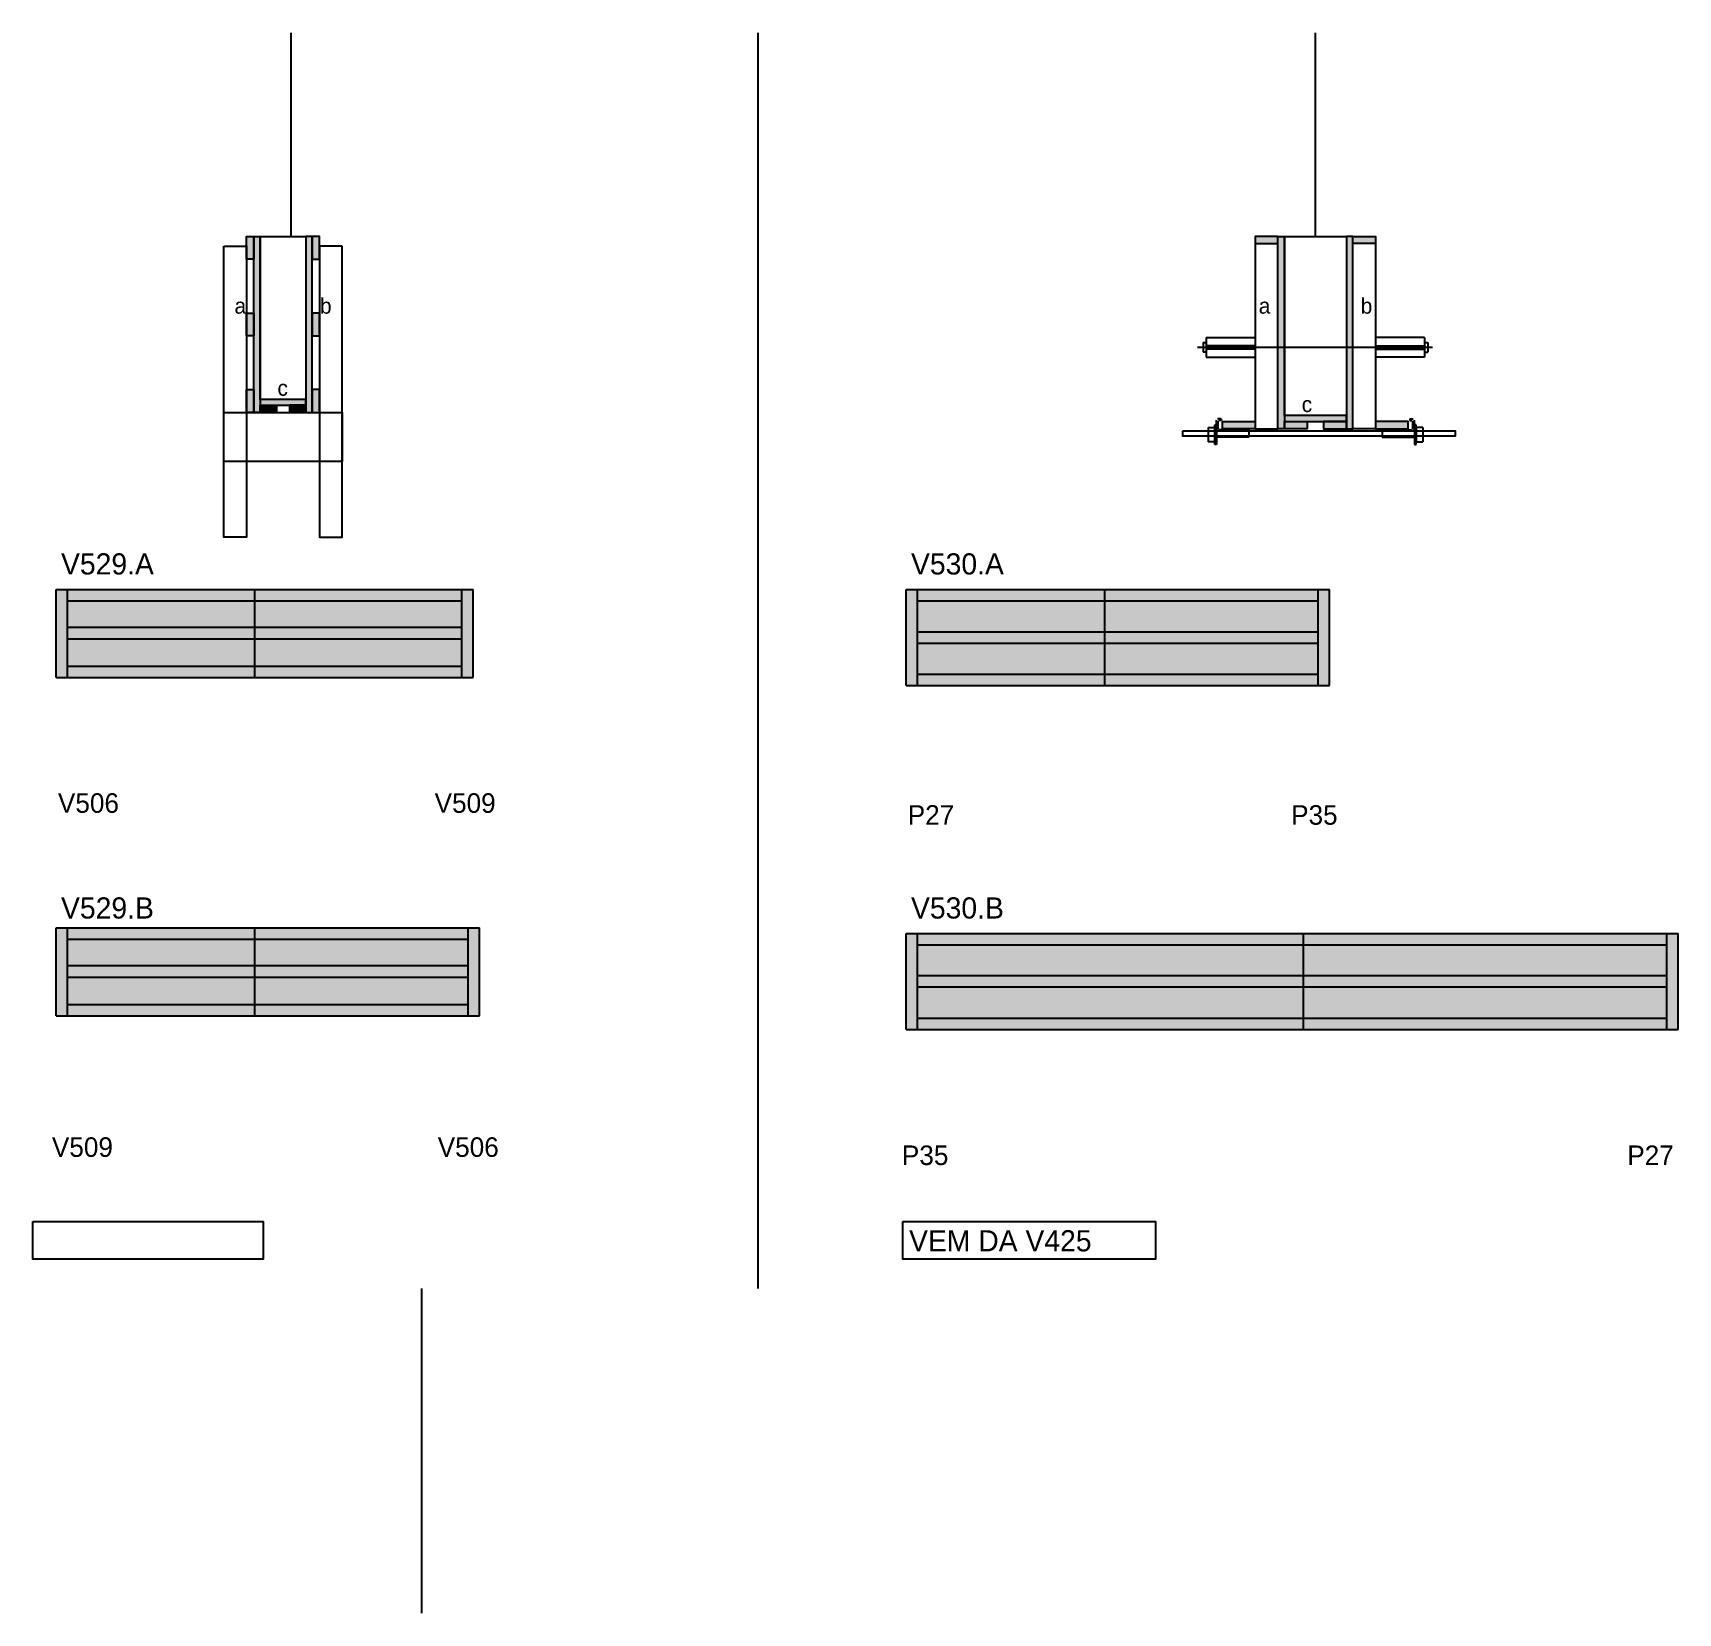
# Model space of a CAD drawing. Header units: metres. Extents: x 6674 to 7685, y 3805 to 4775.
import ezdxf

# ---------------------------------------------------------------- set-up
doc = ezdxf.new("R2010")
doc.units = ezdxf.units.M
for name, color, linetype in [('5', 7, 'Continuous'), ('CONCRETO', 7, 'Continuous'), ('COTA', 7, 'Continuous'), ('detalhes', 7, 'Continuous'), ('Hachura', 7, 'Continuous'), ('Madeira', 7, 'Continuous'), ('Painéis', 7, 'Continuous'), ('presilha', 7, 'Continuous'), ('REAPROVEITAMENTO', 7, 'Continuous'), ('SARR_2.2x7', 7, 'Continuous'), ('SARR_3.5x7', 7, 'Continuous'), ('SCO-___-LAJ', 7, 'Continuous'), ('TENSOR', 7, 'Continuous'), ('Texto Seção', 7, 'Continuous')]:
    doc.layers.add(name, color=color, linetype=linetype)

msp = doc.modelspace()

# ---------------------------------------------------------------- hatches: boundary and pattern name
at = {"layer": 'Hachura'}
h = msp.add_hatch(color=7, dxfattribs=at)
h.dxf.hatch_style = 1
h.paths.add_polyline_path([(6810, 4635.9), (6805.6, 4635.9), (6805.6, 4635.9), (6805.6, 4649.9), (6805.6, 4649.9), (6810, 4649.9), (6810, 4649.9), (6810, 4635.9)])
h = msp.add_hatch(color=7, dxfattribs=at)
h.dxf.hatch_style = 1
h.paths.add_polyline_path([(6814, 4649.9), (6810, 4649.9), (6810, 4649.9), (6810, 4541.9), (6810, 4541.9), (6814, 4541.9), (6814, 4541.9), (6814, 4649.9)])
h = msp.add_hatch(color=7, dxfattribs=at)
h.dxf.hatch_style = 1
h.paths.add_polyline_path([(6846, 4649.9), (6842, 4649.9), (6842, 4649.9), (6842, 4541.9), (6842, 4541.9), (6846, 4541.9), (6846, 4541.9), (6846, 4649.9)])
h = msp.add_hatch(color=7, dxfattribs=at)
h.dxf.hatch_style = 1
h.paths.add_polyline_path([(6846, 4635.9), (6850.4, 4635.9), (6850.4, 4635.9), (6850.4, 4649.9), (6850.4, 4649.9), (6846, 4649.9), (6846, 4649.9), (6846, 4635.9)])
h = msp.add_hatch(color=7, dxfattribs=at)
h.dxf.hatch_style = 1
h.paths.add_polyline_path([(7438.9, 4645.5), (7438.9, 4649.9), (7438.9, 4649.9), (7424.9, 4649.9), (7424.9, 4649.9), (7424.9, 4645.5), (7424.9, 4645.5), (7438.9, 4645.5)])
h = msp.add_hatch(color=7, dxfattribs=at)
h.dxf.hatch_style = 1
h.paths.add_polyline_path([(7442.9, 4649.9), (7438.9, 4649.9), (7438.9, 4649.9), (7438.9, 4531.9), (7438.9, 4531.9), (7442.9, 4531.9), (7442.9, 4531.9), (7442.9, 4649.9)])
h = msp.add_hatch(color=7, dxfattribs=at)
h.dxf.hatch_style = 1
h.paths.add_polyline_path([(7484.9, 4649.9), (7480.9, 4649.9), (7480.9, 4649.9), (7480.9, 4531.9), (7480.9, 4531.9), (7484.9, 4531.9), (7484.9, 4531.9), (7484.9, 4649.9)])
h = msp.add_hatch(color=7, dxfattribs=at)
h.dxf.hatch_style = 1
h.paths.add_polyline_path([(7484.9, 4645.5), (7484.9, 4649.9), (7484.9, 4649.9), (7498.9, 4649.9), (7498.9, 4649.9), (7498.9, 4645.5), (7498.9, 4645.5), (7484.9, 4645.5)])
h = msp.add_hatch(color=7, dxfattribs=at)
h.dxf.hatch_style = 1
h.paths.add_polyline_path([(6810, 4588.9), (6805.6, 4588.9), (6805.6, 4588.9), (6805.6, 4602.9), (6805.6, 4602.9), (6810, 4602.9), (6810, 4602.9), (6810, 4588.9)])
h = msp.add_hatch(color=7, dxfattribs=at)
h.dxf.hatch_style = 1
h.paths.add_polyline_path([(6846, 4588.9), (6850.4, 4588.9), (6850.4, 4588.9), (6850.4, 4602.9), (6850.4, 4602.9), (6846, 4602.9), (6846, 4602.9), (6846, 4588.9)])
h = msp.add_hatch(color=7, dxfattribs=at)
h.dxf.hatch_style = 1
h.paths.add_polyline_path([(6810, 4541.9), (6805.6, 4541.9), (6805.6, 4541.9), (6805.6, 4555.9), (6805.6, 4555.9), (6810, 4555.9), (6810, 4555.9), (6810, 4541.9)])
h = msp.add_hatch(color=7, dxfattribs=at)
h.dxf.hatch_style = 1
h.paths.add_polyline_path([(6842, 4546.3), (6842, 4549.9), (6842, 4549.9), (6814, 4549.9), (6814, 4549.9), (6814, 4546.3), (6814, 4546.3), (6842, 4546.3)])
h = msp.add_hatch(color=7, dxfattribs=at)
h.dxf.hatch_style = 1
h.paths.add_polyline_path([(6814, 4541.9), (6814, 4546.3), (6814, 4546.3), (6824, 4546.3), (6824, 4546.3), (6824, 4541.9), (6824, 4541.9), (6814, 4541.9)])
h = msp.add_hatch(color=7, dxfattribs=at)
h.dxf.hatch_style = 1
h.paths.add_polyline_path([(6842, 4541.9), (6842, 4546.3), (6842, 4546.3), (6832, 4546.3), (6832, 4546.3), (6832, 4541.9), (6832, 4541.9), (6842, 4541.9)])
h = msp.add_hatch(color=7, dxfattribs=at)
h.dxf.hatch_style = 1
h.paths.add_polyline_path([(6846, 4541.9), (6850.4, 4541.9), (6850.4, 4541.9), (6850.4, 4555.9), (6850.4, 4555.9), (6846, 4555.9), (6846, 4555.9), (6846, 4541.9)])
h = msp.add_hatch(color=7, dxfattribs=at)
h.dxf.hatch_style = 1
h.paths.add_polyline_path([(7404.9, 4531.9), (7404.9, 4536.3), (7404.9, 4536.3), (7424.9, 4536.3), (7424.9, 4536.3), (7424.9, 4531.9), (7424.9, 4531.9), (7404.9, 4531.9)])
h = msp.add_hatch(color=7, dxfattribs=at)
h.dxf.hatch_style = 1
h.paths.add_polyline_path([(7480.9, 4536.3), (7480.9, 4539.9), (7480.9, 4539.9), (7442.9, 4539.9), (7442.9, 4539.9), (7442.9, 4536.3), (7442.9, 4536.3), (7480.9, 4536.3)])
h = msp.add_hatch(color=7, dxfattribs=at)
h.dxf.hatch_style = 1
h.paths.add_polyline_path([(7442.9, 4531.9), (7442.9, 4536.3), (7442.9, 4536.3), (7456.9, 4536.3), (7456.9, 4536.3), (7456.9, 4531.9), (7456.9, 4531.9), (7442.9, 4531.9)])
h = msp.add_hatch(color=7, dxfattribs=at)
h.dxf.hatch_style = 1
h.paths.add_polyline_path([(7480.9, 4531.9), (7480.9, 4536.3), (7480.9, 4536.3), (7466.9, 4536.3), (7466.9, 4536.3), (7466.9, 4531.9), (7466.9, 4531.9), (7480.9, 4531.9)])
h = msp.add_hatch(color=7, dxfattribs=at)
h.dxf.hatch_style = 1
h.paths.add_polyline_path([(7518.9, 4531.9), (7518.9, 4536.3), (7518.9, 4536.3), (7498.9, 4536.3), (7498.9, 4536.3), (7498.9, 4531.9), (7498.9, 4531.9), (7518.9, 4531.9)])
at = {"layer": 'REAPROVEITAMENTO'}
h = msp.add_hatch(color=7, dxfattribs=at)
h.dxf.hatch_style = 1
h.paths.add_polyline_path([(6944.7, 4379.2), (6944.7, 4433.2), (6944.7, 4433.2), (6688.7, 4433.2), (6688.7, 4433.2), (6688.7, 4379.2), (6688.7, 4379.2), (6944.7, 4379.2), (6944.7, 4379.2)])
h = msp.add_hatch(color=7, dxfattribs=at)
h.dxf.hatch_style = 1
h.paths.add_polyline_path([(7470.6, 4374.2), (7470.6, 4433.2), (7470.6, 4433.2), (7210.6, 4433.2), (7210.6, 4433.2), (7210.6, 4374.2), (7210.6, 4374.2), (7470.6, 4374.2), (7470.6, 4374.2)])
h = msp.add_hatch(color=7, dxfattribs=at)
h.dxf.hatch_style = 1
h.paths.add_polyline_path([(6948.7, 4171.5), (6948.7, 4225.5), (6948.7, 4225.5), (6688.7, 4225.5), (6688.7, 4225.5), (6688.7, 4171.5), (6688.7, 4171.5), (6948.7, 4171.5), (6948.7, 4171.5)])
h = msp.add_hatch(color=7, dxfattribs=at)
h.dxf.hatch_style = 1
h.paths.add_polyline_path([(7454.6, 4163), (7454.6, 4222), (7454.6, 4222), (7210.6, 4222), (7210.6, 4222), (7210.6, 4163), (7210.6, 4163), (7454.6, 4163)])
h = msp.add_hatch(color=7, dxfattribs=at)
h.dxf.hatch_style = 1
h.paths.add_polyline_path([(7684.6, 4163), (7684.6, 4222), (7684.6, 4222), (7454.6, 4222), (7454.6, 4222), (7454.6, 4163), (7454.6, 4163), (7684.6, 4163), (7684.6, 4163)])

# ---------------------------------------------------------------- linework, layer by layer
at = {"color": 7, "lineweight": 25}
for p, q in [((7394.9, 4587.8), (7394.9, 4575.8)), ((7394.9, 4587.8), (7424.9, 4587.8)), ((7528.9, 4587.8), (7498.9, 4587.8)), ((7528.9, 4587.8), (7528.9, 4575.8)), ((7392.9, 4584.8), (7392.9, 4578.8)), ((7392.9, 4584.8), (7394.9, 4584.8)), ((7394.9, 4578.8), (7392.9, 4578.8)), ((7424.9, 4582.8), (7394.9, 4582.8)), ((7424.9, 4580.8), (7394.9, 4580.8)), ((7498.9, 4582.8), (7528.9, 4582.8)), ((7498.9, 4580.8), (7528.9, 4580.8)), ((7528.9, 4584.8), (7530.9, 4584.8)), ((7528.9, 4578.8), (7530.9, 4578.8)), ((7530.9, 4584.8), (7530.9, 4578.8)), ((7394.9, 4575.8), (7424.9, 4575.8)), ((7528.9, 4575.8), (7498.9, 4575.8)), ((6913.3, 3804.9), (6913.3, 4004.1))]:
    msp.add_line(p, q, dxfattribs=at)
at = {"layer": 'CONCRETO', "color": 7, "lineweight": 25}
for points in [[(6814, 4649.9), (6814, 4649.9), (6842, 4649.9), (6842, 4621.9), (6842, 4621.9), (6842, 4549.9), (6814, 4549.9), (6814, 4649.9)], [(7442.9, 4649.9), (7442.9, 4649.9), (7480.9, 4649.9), (7480.9, 4621.9), (7480.9, 4621.9), (7480.9, 4539.9), (7442.9, 4539.9), (7442.9, 4649.9)]]:
    msp.add_lwpolyline(points, close=True, dxfattribs=at)
at = {"layer": 'COTA', "color": 7, "lineweight": 25}
msp.add_line((7119.6, 4774.9), (7119.6, 4004.1), dxfattribs=at)
at = {"layer": 'Defpoints', "color": 7, "lineweight": 25}
for p, q in [((6833, 4649.9), (6833, 4774.9)), ((7461.9, 4649.9), (7461.9, 4774.9))]:
    msp.add_line(p, q, dxfattribs=at)
at = {"layer": 'Madeira', "color": 7, "lineweight": 25}
for points in [[(6810, 4635.9), (6805.6, 4635.9), (6805.6, 4649.9), (6810, 4649.9)], [(6846, 4635.9), (6850.4, 4635.9), (6850.4, 4649.9), (6846, 4649.9)], [(7438.9, 4645.5), (7438.9, 4649.9), (7424.9, 4649.9), (7424.9, 4645.5)], [(7438.9, 4649.9), (7424.9, 4649.9), (7424.9, 4531.9), (7438.9, 4531.9)], [(7484.9, 4645.5), (7484.9, 4649.9), (7498.9, 4649.9), (7498.9, 4645.5)], [(7484.9, 4649.9), (7498.9, 4649.9), (7498.9, 4531.9), (7484.9, 4531.9)], [(6810, 4588.9), (6805.6, 4588.9), (6805.6, 4602.9), (6810, 4602.9)], [(6846, 4588.9), (6850.4, 4588.9), (6850.4, 4602.9), (6846, 4602.9)], [(6810, 4541.9), (6805.6, 4541.9), (6805.6, 4555.9), (6810, 4555.9)], [(6814, 4541.9), (6814, 4546.3), (6824, 4546.3), (6824, 4541.9)], [(6842, 4541.9), (6842, 4546.3), (6832, 4546.3), (6832, 4541.9)], [(6846, 4541.9), (6850.4, 4541.9), (6850.4, 4555.9), (6846, 4555.9)], [(7404.9, 4531.9), (7404.9, 4536.3), (7424.9, 4536.3), (7424.9, 4531.9)], [(7442.9, 4531.9), (7442.9, 4536.3), (7456.9, 4536.3), (7456.9, 4531.9)], [(7480.9, 4531.9), (7480.9, 4536.3), (7466.9, 4536.3), (7466.9, 4531.9)], [(7518.9, 4531.9), (7518.9, 4536.3), (7498.9, 4536.3), (7498.9, 4531.9)]]:
    msp.add_lwpolyline(points, close=True, dxfattribs=at)
at = {"layer": 'Painéis', "color": 7, "lineweight": 25}
for p, q in [((6688.7, 4433.2), (6944.7, 4433.2)), ((6688.7, 4379.2), (6688.7, 4433.2)), ((6810.7, 4379.2), (6810.7, 4433.2)), ((6944.7, 4379.2), (6944.7, 4433.2)), ((7210.6, 4433.2), (7470.6, 4433.2)), ((7210.6, 4374.2), (7210.6, 4433.2)), ((7332.6, 4374.2), (7332.6, 4433.2)), ((7470.6, 4374.2), (7470.6, 4433.2)), ((6688.7, 4379.2), (6944.7, 4379.2)), ((7210.6, 4374.2), (7470.6, 4374.2)), ((6688.7, 4225.5), (6948.7, 4225.5)), ((6688.7, 4171.5), (6688.7, 4225.5)), ((6810.7, 4171.5), (6810.7, 4225.5)), ((6948.7, 4171.5), (6948.7, 4225.5)), ((7210.6, 4222), (7684.6, 4222)), ((7210.6, 4163), (7210.6, 4222)), ((7454.6, 4163), (7454.6, 4222)), ((7684.6, 4163), (7684.6, 4222)), ((6688.7, 4171.5), (6948.7, 4171.5)), ((7210.6, 4163), (7684.6, 4163))]:
    msp.add_line(p, q, dxfattribs=at)
for points in [[(6810, 4649.9), (6814, 4649.9), (6814, 4541.9), (6810, 4541.9)], [(6846, 4649.9), (6842, 4649.9), (6842, 4541.9), (6846, 4541.9)], [(7438.9, 4649.9), (7442.9, 4649.9), (7442.9, 4531.9), (7438.9, 4531.9)], [(7484.9, 4649.9), (7480.9, 4649.9), (7480.9, 4531.9), (7484.9, 4531.9)], [(6842, 4546.3), (6842, 4549.9), (6814, 4549.9), (6814, 4546.3)], [(7480.9, 4536.3), (7480.9, 4539.9), (7442.9, 4539.9), (7442.9, 4536.3)]]:
    msp.add_lwpolyline(points, close=True, dxfattribs=at)
at = {"layer": 'presilha', "color": 7, "lineweight": 25}
for p, q in [((7401.1, 4531), (7401.1, 4537.1)), ((7404.1, 4537.9), (7401.8, 4537.9)), ((7402.1, 4531.6), (7402.1, 4536.5)), ((7404.1, 4536.9), (7402.5, 4536.9)), ((7404.1, 4537.9), (7404.1, 4536.9)), ((7519.8, 4537.9), (7519.8, 4536.9)), ((7519.8, 4537.9), (7522, 4537.9)), ((7519.8, 4536.9), (7521.4, 4536.9)), ((7521.8, 4531.6), (7521.8, 4536.5)), ((7522.8, 4531), (7522.8, 4537.1)), ((7396.1, 4532.6), (7400.1, 4532.6)), ((7396.1, 4532.6), (7396.1, 4523.9)), ((7400.1, 4534.2), (7401.1, 4534.2)), ((7400.1, 4522.2), (7400.1, 4534.2)), ((7400.1, 4532.6), (7400.1, 4523.9)), ((7401.1, 4534.2), (7401.1, 4522.2)), ((7421.1, 4526.6), (7401.1, 4526.6)), ((7421.1, 4531.2), (7402.5, 4531.2)), ((7421.1, 4531.2), (7421.1, 4526.6)), ((7502.8, 4531.2), (7502.8, 4526.6)), ((7502.8, 4531.2), (7521.4, 4531.2)), ((7502.8, 4526.6), (7522.8, 4526.6)), ((7523.8, 4534.2), (7522.8, 4534.2)), ((7522.8, 4534.2), (7522.8, 4522.2)), ((7523.8, 4522.2), (7523.8, 4534.2)), ((7527.8, 4532.6), (7523.8, 4532.6)), ((7523.8, 4532.6), (7523.8, 4523.9)), ((7527.8, 4532.6), (7527.8, 4523.9)), ((7400.1, 4523.9), (7396.1, 4523.9)), ((7401.1, 4522.2), (7400.1, 4522.2)), ((7522.8, 4522.2), (7523.8, 4522.2)), ((7523.8, 4523.9), (7527.8, 4523.9))]:
    msp.add_line(p, q, dxfattribs=at)
at = {"layer": 'SARR_2.2x7', "color": 7, "lineweight": 25}
for p, q in [((6695.7, 4379.2), (6695.7, 4433.2)), ((6695.7, 4426.2), (6810.7, 4426.2)), ((6810.7, 4426.2), (6937.7, 4426.2)), ((6937.7, 4379.2), (6937.7, 4433.2)), ((7217.6, 4374.2), (7217.6, 4433.2)), ((7217.6, 4426.2), (7332.6, 4426.2)), ((7332.6, 4426.2), (7463.6, 4426.2)), ((7463.6, 4374.2), (7463.6, 4433.2)), ((6695.7, 4410), (6810.7, 4410)), ((6810.7, 4410), (6937.7, 4410)), ((7217.6, 4407.3), (7332.6, 4407.3)), ((7332.6, 4407.3), (7463.6, 4407.3)), ((6695.7, 4403), (6810.7, 4403)), ((6810.7, 4403), (6937.7, 4403)), ((7217.6, 4400.3), (7332.6, 4400.3)), ((7332.6, 4400.3), (7463.6, 4400.3)), ((6695.7, 4386.2), (6810.7, 4386.2)), ((6810.7, 4386.2), (6937.7, 4386.2)), ((7217.6, 4381.2), (7332.6, 4381.2)), ((7332.6, 4381.2), (7463.6, 4381.2)), ((6695.7, 4171.5), (6695.7, 4225.5)), ((6941.7, 4171.5), (6941.7, 4225.5)), ((6695.7, 4218.5), (6810.7, 4218.5)), ((6810.7, 4218.5), (6941.7, 4218.5)), ((7217.6, 4163), (7217.6, 4222)), ((7217.6, 4215), (7454.6, 4215)), ((7454.6, 4215), (7677.6, 4215)), ((7677.6, 4163), (7677.6, 4222)), ((6695.7, 4202.3), (6810.7, 4202.3)), ((6695.7, 4195.3), (6810.7, 4195.3)), ((6810.7, 4202.3), (6941.7, 4202.3)), ((6810.7, 4195.3), (6941.7, 4195.3)), ((7217.6, 4196.2), (7454.6, 4196.2)), ((7454.6, 4196.2), (7677.6, 4196.2)), ((7217.6, 4189.2), (7454.6, 4189.2)), ((7454.6, 4189.2), (7677.6, 4189.2)), ((6695.7, 4178.5), (6810.7, 4178.5)), ((6810.7, 4178.5), (6941.7, 4178.5)), ((7217.6, 4170), (7454.6, 4170)), ((7454.6, 4170), (7677.6, 4170))]:
    msp.add_line(p, q, dxfattribs=at)
at = {"layer": 'SARR_3.5x7', "color": 7, "lineweight": 25}
for points in [[(6791.6, 4643.9), (6805.6, 4643.9), (6805.6, 4465.4), (6791.6, 4465.4)], [(6864.4, 4643.9), (6850.4, 4643.9), (6850.4, 4465.4), (6864.4, 4465.4)], [(6791.6, 4541.9), (6864.4, 4541.9), (6864.4, 4511.8), (6791.6, 4511.8)]]:
    msp.add_lwpolyline(points, close=True, dxfattribs=at)
at = {"layer": 'SCO-___-LAJ', "color": 7, "lineweight": 25}
msp.add_lwpolyline([(7380.5, 4530.5), (7547.8, 4530.5), (7547.8, 4527.3), (7380.5, 4527.3)], close=True, dxfattribs=at)
at = {"layer": 'TENSOR', "color": 7, "lineweight": 25}
msp.add_line((7533.9, 4581.8), (7389.6, 4581.8), dxfattribs=at)
at = {"layer": 'Texto Seção', "color": 7, "lineweight": 25}
for points in [[(6674.4, 4045.3), (6815.9, 4045.3), (6815.9, 4022.1), (6674.4, 4022.1)], [(7208.5, 4045.3), (7363.8, 4045.3), (7363.8, 4022.1), (7208.5, 4022.1)]]:
    msp.add_lwpolyline(points, close=True, dxfattribs=at)

# ---------------------------------------------------------------- texts
at = {"layer": '5', "color": 7, "lineweight": 25}
for s, p in [('V506', (6689.8, 4296.1)), ('V509', (6921.1, 4296.1)), ('P27', (7211.6, 4288.8)), ('P35', (7447, 4288.8)), ('V509', (6686.1, 4084.9)), ('V506', (6923, 4084.9)), ('P35', (7208, 4079.9)), ('P27', (7653.4, 4079.9))]:
    msp.add_text(s, height=12, dxfattribs=at).set_placement(p)
at = {"layer": 'detalhes', "color": 7, "lineweight": 25}
for s, p in [('a', (6798.2, 4602.5)), ('b', (6850.7, 4602.5)), ('a', (7427.1, 4602.5)), ('b', (7489.7, 4602.5)), ('c', (6824.6, 4552.1)), ('c', (7453.5, 4542.1))]:
    msp.add_text(s, height=9.6, dxfattribs=at).set_placement(p)
at = {"layer": 'Texto Seção', "color": 7, "lineweight": 25}
for s, p in [('V529.A', (6691.7, 4442.4)), ('V530.A', (7213.6, 4442.4)), ('V529.B', (6691.7, 4231.2)), ('V530.B', (7213.6, 4231.2)), ('VEM DA V425', (7212.4, 4026.9))]:
    msp.add_text(s, height=13, dxfattribs=at).set_placement(p)

doc.saveas('drawing.dxf')
